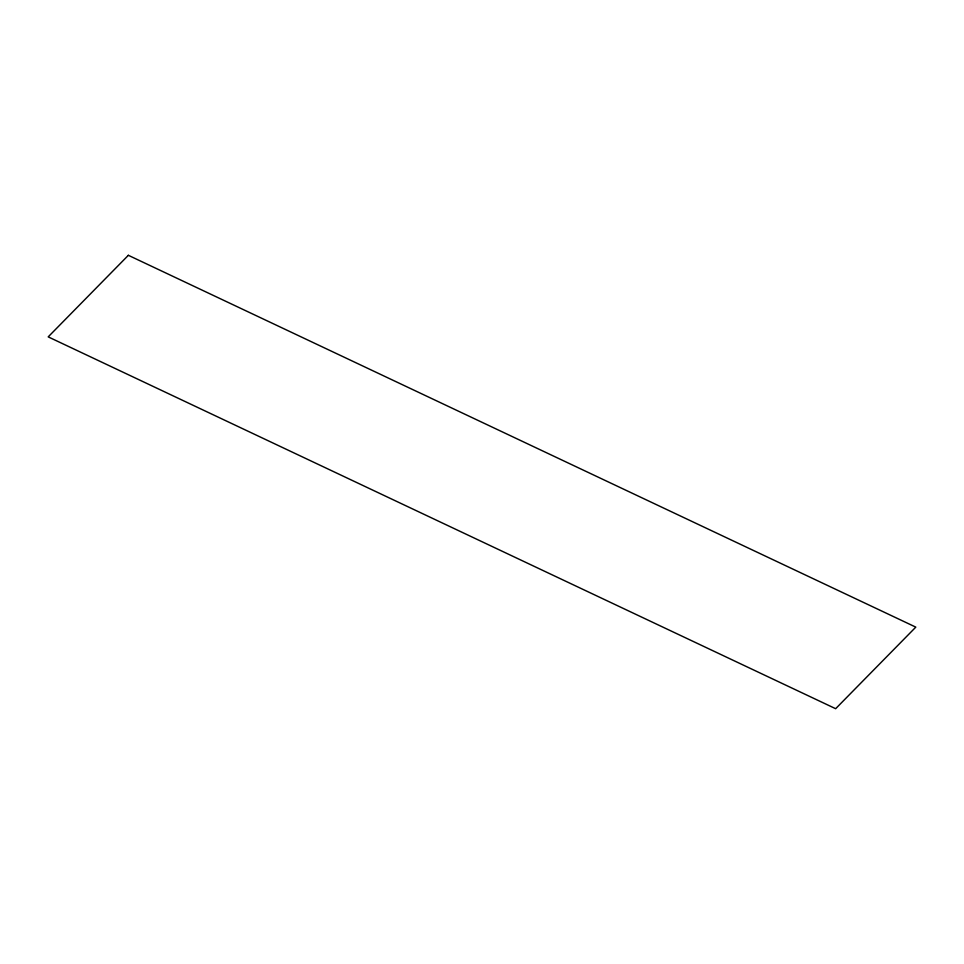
<?xml version="1.0" encoding="UTF-8"?>
<svg xmlns="http://www.w3.org/2000/svg" width="964" height="964" viewBox="0 0 964 964"><rect width="100%" height="100%" fill="white"/><g stroke="black" fill="none" stroke-linecap="round" stroke-linejoin="round"><path stroke-width="1.45" d="M128.357 255.303L48.2 336.87L835.643 708.697L915.8 627.13L128.357 255.303"/></g></svg>
